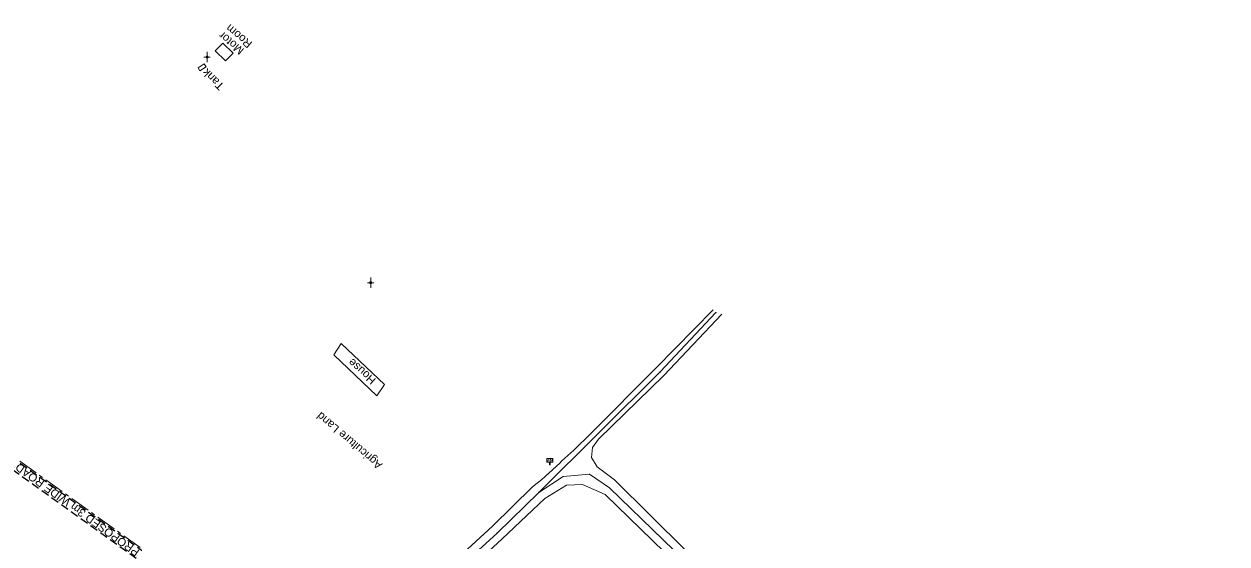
# Model space of a CAD drawing. Header units: metres. Extents: x 628572 to 650094, y 3375792 to 3391117.
# Drawn here: x 644944 to 645319.8, y 3379754.2 to 3379916.6 of the extents above; entities that cross this region are included whole.
import ezdxf
from ezdxf.enums import TextEntityAlignment as Align

# ---------------------------------------------------------------- set-up
doc = ezdxf.new("R2010")
doc.units = ezdxf.units.M
doc.header["$MEASUREMENT"] = 0
doc.linetypes.add('CENTER', pattern=[2, 1.25, -0.25, 0.25, -0.25])
doc.linetypes.add('DASHED', pattern=[0.75, 0.5, -0.25])
for name, color, linetype, lineweight in [('Bore', 8, 'Continuous', 0), ('Commercial Building Semipucca', 251, 'Continuous', 0), ('DFCC BOUNDARY', 6, 'CENTER', 0), ('Name Board', 251, 'Continuous', 0), ('Residential Building Pucca', 251, 'Continuous', 0), ('Side Details', 251, 'Continuous', 0), ('Subroad Centre', 34, 'Continuous', 0), ('Subroad Edge', 34, 'Continuous', 0), ('Tank', 7, 'Continuous', 0), ('Text', 251, 'Continuous', 0)]:
    doc.layers.add(name, color=color, linetype=linetype, lineweight=lineweight)
doc.layers.add('PROPOSED ROAD', color=10, linetype='DASHED')
doc.styles.add('NB', font='swissbo.ttf', dxfattribs={"height": 1.5})
doc.styles.get("Standard").update_dxf_attribs({"font": 'arial.ttf'})
doc.styles.add('Text', font='arial.ttf', dxfattribs={"height": 2})

# ---------------------------------------------------------------- blocks, each defined once
blk = doc.blocks.new('BORE')
at = {"ltscale": 0.5}
for q in [(-0.99, 0), (0, 1.64), (0.99, 0), (0, -1.64)]:
    blk.add_line((0, 0), q, dxfattribs=at)
blk.add_circle((0, 0), 0.328, dxfattribs=at)
blk = doc.blocks.new('NB')
for p, q in [((-0.98, 0.82), (-0.98, 1.98)), ((-0.98, 1.98), (0.98, 1.98)), ((-0.98, 0.82), (0.98, 0.82)), ((-0.13, 0.82), (-0.13, 0)), ((-0.13, 0), (0.13, 0)), ((0.13, 0.82), (0.13, 0)), ((0.98, 1.98), (0.98, 0.82))]:
    blk.add_line(p, q)
at = {"style": 'NB', "width": 1.025371}
blk.add_text('NB', height=0.988, rotation=180, dxfattribs=at).set_placement((-0.02, 1.38), align=Align.MIDDLE_CENTER)

msp = doc.modelspace()

# ---------------------------------------------------------------- linework, layer by layer
at = {"layer": 'Commercial Building Semipucca', "linetype": 'Continuous', "flags": 128}
msp.add_lwpolyline([(645009.3616, 3379907.4627), (645006.9853, 3379905.1091), (645003.7699, 3379908.2729), (645006.1516, 3379910.6319), (645009.3616, 3379907.4627)], close=True, dxfattribs=at)
at = {"layer": 'DFCC BOUNDARY', "ltscale": 5, "flags": 128}
msp.add_lwpolyline([(645346.1837, 3379491.1213), (644839.6006, 3379853.8387)], dxfattribs=at)
at = {"layer": 'PROPOSED ROAD', "linetype": 'DASHED', "ltscale": 5}
for points in [[(645036.367, 3379712.3376), (644845.6635, 3379848.8827)], [(645033.9449, 3379710.382), (644844.0291, 3379846.3632)]]:
    msp.add_lwpolyline(points, dxfattribs=at)
at = {"layer": 'Residential Building Pucca', "linetype": 'Continuous', "flags": 128}
msp.add_lwpolyline([(645054.215, 3379800.4948), (645040.7513, 3379813.3148), (645043.1201, 3379816.7894), (645056.5871, 3379803.9663), (645054.215, 3379800.4948)], close=True, dxfattribs=at)
at = {"layer": 'Subroad Centre', "linetype": 'Continuous', "flags": 128}
for points in [[(645104.7879, 3379770.2576), (645142.7393, 3379807.9422), (645160.1493, 3379826.4431)], [(645259.2941, 3379649.7515), (645221.476, 3379681.657), (645189.4831, 3379711.0139), (645160.378, 3379739.1769), (645126.8879, 3379771.729), (645120.6092, 3379775.9807), (645112.3921, 3379775.2256), (645104.7879, 3379770.2576), (645091.7692, 3379757.5995), (645058.4741, 3379727.2009), (645023.4644, 3379698.3056), (645000.6108, 3379677.4725), (644964.4564, 3379629.5757)]]:
    msp.add_lwpolyline(points, dxfattribs=at)
at = {"layer": 'Subroad Centre'}
for p in [(645160.149, 3379826.443), (645142.739, 3379807.942), (645112.392, 3379775.226), (645120.609, 3379775.981), (645104.788, 3379770.258), (645126.888, 3379771.729), (645091.769, 3379757.6)]:
    msp.add_point(p, dxfattribs=at)
at = {"layer": 'Subroad Edge', "linetype": 'Continuous', "flags": 128}
for points in [[(645159.2887, 3379827.3475), (645141.4885, 3379809.2195), (645121.1058, 3379788.701), (645115.7551, 3379783.4835), (645112.0234, 3379780.11), (645111.3911, 3379779.4156), (645105.7174, 3379774.2738), (645102.8667, 3379771.9855), (645090.3788, 3379759.7694), (645056.8634, 3379728.8863), (645022.1656, 3379700.8714), (645018.8205, 3379698.7135), (645007.0882, 3379706.2621), (644990.9348, 3379718.0133), (644985.5977, 3379721.8412), (644981.2049, 3379723.5922), (644978.1826, 3379723.272), (644973.7867, 3379718.3538)], [(645446.9064, 3379660.6002), (645435.8699, 3379631.9438), (645420.226, 3379591.9661), (645407.3884, 3379560.4952), (645403.7087, 3379554.8732), (645400.1276, 3379552.6106), (645386.5591, 3379554.6489), (645260.8988, 3379651.68), (645222.9783, 3379683.7557), (645191.3823, 3379712.6869), (645161.9663, 3379740.9616), (645128.493, 3379774.1867), (645123.0518, 3379778.296), (645121.3134, 3379781.1522), (645121.5359, 3379784.299), (645123.4671, 3379786.9121), (645143.8954, 3379806.7758), (645162.0277, 3379826.0165)], [(645060.4826, 3379725.3327), (645093.3748, 3379755.767), (645106.7078, 3379768.4145), (645113.4191, 3379772.5935), (645118.4918, 3379772.7901), (645125.5914, 3379769.6049), (645158.8625, 3379737.2891)]]:
    msp.add_lwpolyline(points, dxfattribs=at)
at = {"layer": 'Tank', "linetype": 'Continuous', "flags": 128}
msp.add_lwpolyline([(644998.4251, 3379902.9348), (644998.982, 3379902.0021), (645000.8843, 3379903.2119), (645000.3249, 3379904.1487), (644998.4251, 3379902.9348)], close=True, dxfattribs=at)

# ---------------------------------------------------------------- block references
at = {"layer": 'Bore', "linetype": 'Continuous'}
for p in [(645001.207, 3379906.306), (645052.306, 3379835.799)]:
    msp.add_blockref('BORE', p, dxfattribs=at)
at = {"layer": 'Name Board', "linetype": 'Continuous'}
msp.add_blockref('NB', (645108.256, 3379778.898), dxfattribs=at)
msp.add_blockref('NB', (645108.256, 3379778.898), dxfattribs=at)

# ---------------------------------------------------------------- texts
at = {"layer": 'PROPOSED ROAD', "color": 10, "linetype": 'Continuous', "lineweight": -3, "ltscale": 5}
msp.add_text('PROPOSED 3m WIDE ROAD', height=2.5, rotation=144, dxfattribs=at).set_placement((644942.4934, 3379779.6252), align=Align.RIGHT)
at = {"layer": 'Side Details'}
msp.add_text('Agriculture Land', height=2.5, rotation=139.71093, dxfattribs=at).set_placement((645056.1648, 3379779.1607))
at = {"layer": 'Text', "style": 'Text'}
for s, rotation, p in [('Room', 140.115381, (645015.5066, 3379910.7766)), ('Motor', 140.115381, (645012.9681, 3379908.7246)), (' Tank', 134.687198, (645007.4186, 3379896.7502))]:
    msp.add_text(s, height=2.5, rotation=rotation, dxfattribs=at).set_placement(p)
at = {"layer": 'Text'}
msp.add_text('House', height=2.5, rotation=138.429647, dxfattribs=at).set_placement((645054.1543, 3379805.6339))

doc.saveas('drawing.dxf')
